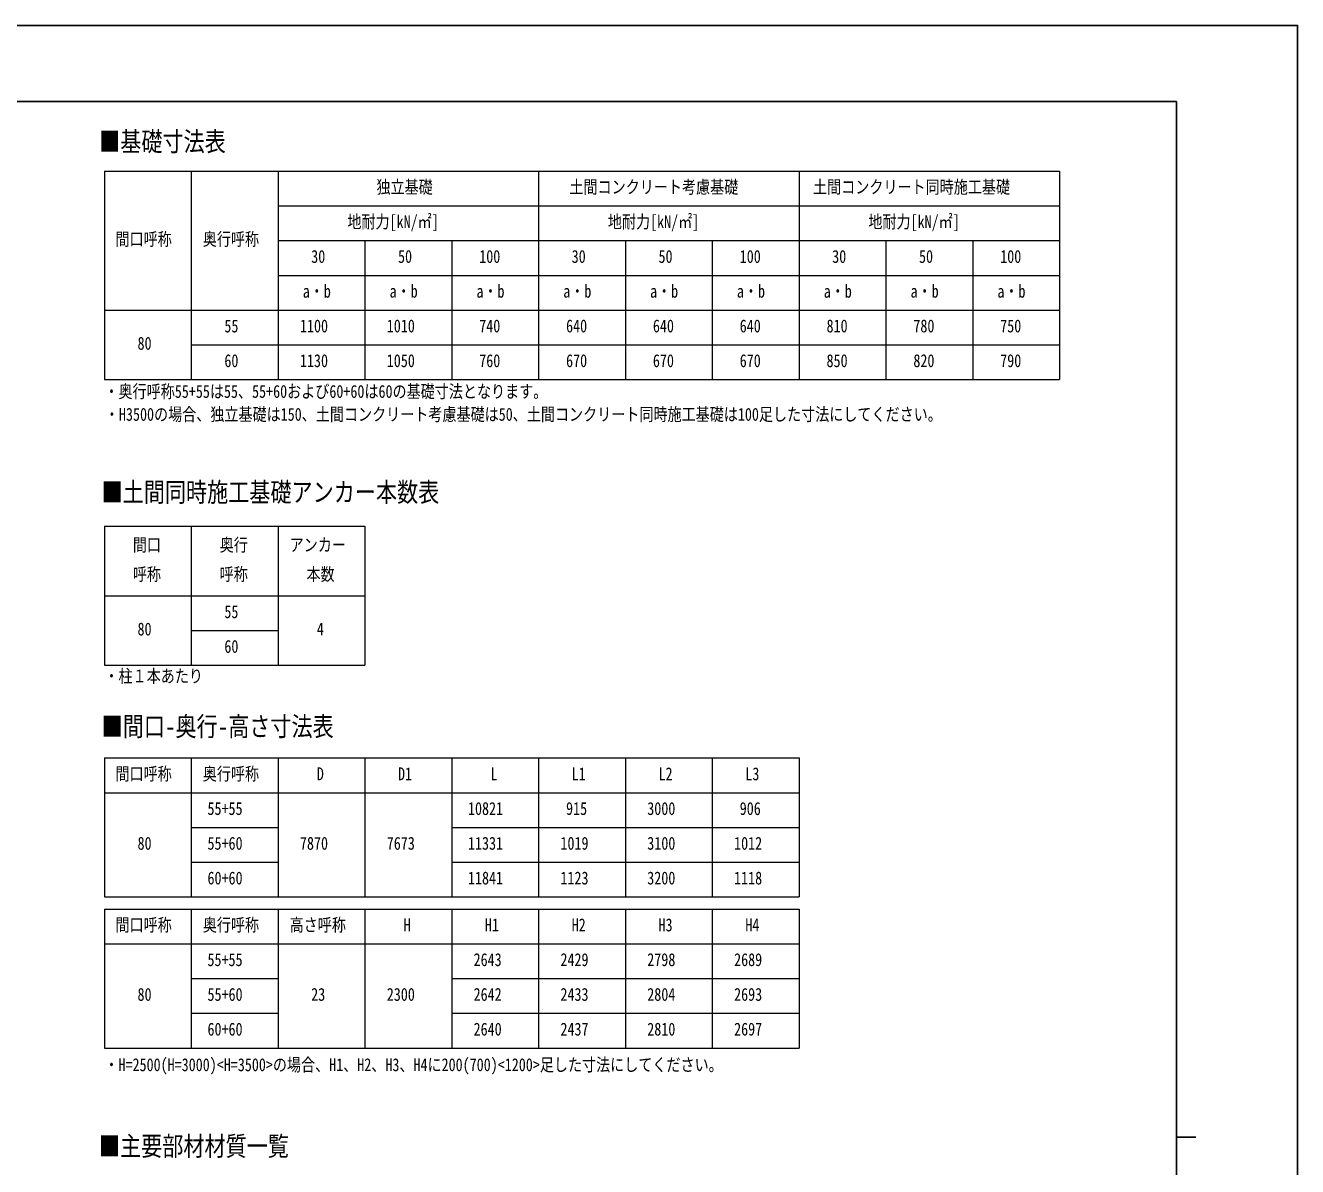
# Model space of a CAD drawing. Units: millimetres, scale not verified. Extents: x -18922 to 18922, y -13365 to 13365.
# Drawn here: x 4272 to 18922, y 226 to 13365 of the extents above; entities that cross this region are included whole.
import ezdxf
from ezdxf.enums import TextEntityAlignment as Align

# ---------------------------------------------------------------- set-up
doc = ezdxf.new("R2010")
doc.units = ezdxf.units.MM
doc.header["$LTSCALE"] = 50
doc.layers.add('0-1_TABLE1', color=7, linetype='Continuous', lineweight=18)
doc.layers.add('0-2_USER1', color=3, linetype='Continuous')
doc.layers.add('0-8_YKK_ZWAK', color=7, linetype='Continuous')
doc.styles.add('ＭＳ ゴシック', font='')
doc.styles.get('ＭＳ ゴシック').set_extended_font_data('MS Gothic')

msp = doc.modelspace()

# ---------------------------------------------------------------- linework, layer by layer
at = {"layer": '0-1_TABLE1'}
for p, q in [((5181.59, 11687.5), (16181.59, 11687.5)), ((5181.59, 11687.5), (5181.59, 9287.5)), ((6181.59, 11687.5), (6181.59, 9287.5)), ((7181.59, 11687.5), (7181.59, 9287.5)), ((10181.59, 11687.5), (10181.59, 9287.5)), ((13181.59, 11687.5), (13181.59, 9287.5)), ((7181.59, 11287.5), (16181.59, 11287.5)), ((7181.59, 10887.5), (16181.59, 10887.5)), ((8181.59, 10887.5), (8181.59, 9287.5)), ((9181.59, 10887.5), (9181.59, 9287.5)), ((11181.59, 10887.5), (11181.59, 9287.5)), ((12181.59, 10887.5), (12181.59, 9287.5)), ((14181.59, 10887.5), (14181.59, 9287.5)), ((15181.59, 10887.5), (15181.59, 9287.5)), ((7181.59, 10487.5), (16181.59, 10487.5)), ((5181.59, 10087.5), (16181.59, 10087.5)), ((6181.59, 9687.5), (16181.59, 9687.5)), ((5181.59, 7597.5), (8181.59, 7597.5)), ((5181.59, 7597.5), (5181.59, 5997.5)), ((6181.59, 7597.5), (6181.59, 5997.5)), ((7181.59, 7597.5), (7181.59, 5997.5)), ((8181.59, 7597.5), (8181.59, 5997.5)), ((5181.59, 6797.5), (8181.59, 6797.5)), ((6181.59, 6397.5), (7181.59, 6397.5)), ((5181.59, 5997.5), (8181.59, 5997.5)), ((5181.59, 4930.5), (13181.59, 4930.5)), ((5181.59, 4930.5), (5181.59, 3330.5)), ((6181.59, 4930.5), (6181.59, 3330.5)), ((7181.59, 4930.5), (7181.59, 3330.5)), ((8181.59, 4930.5), (8181.59, 3330.5)), ((9181.59, 4930.5), (9181.59, 3330.5)), ((10181.59, 4930.5), (10181.59, 3330.5)), ((11181.59, 4930.5), (11181.59, 3330.5)), ((12181.59, 4930.5), (12181.59, 3330.5)), ((13181.59, 4930.5), (13181.59, 3330.5)), ((5181.59, 4530.5), (13181.59, 4530.5)), ((6181.59, 4130.5), (7181.59, 4130.5)), ((9181.59, 4130.5), (13181.59, 4130.5)), ((6181.59, 3730.5), (7181.59, 3730.5)), ((9181.59, 3730.5), (13181.59, 3730.5)), ((5181.59, 3330.5), (13181.59, 3330.5)), ((5181.59, 3190.5), (13181.59, 3190.5)), ((5181.59, 3190.5), (5181.59, 1590.5)), ((6181.59, 3190.5), (6181.59, 1590.5)), ((7181.59, 3190.5), (7181.59, 1590.5)), ((8181.59, 3190.5), (8181.59, 1590.5)), ((9181.59, 3190.5), (9181.59, 1590.5)), ((10181.59, 3190.5), (10181.59, 1590.5)), ((11181.59, 3190.5), (11181.59, 1590.5)), ((12181.59, 3190.5), (12181.59, 1590.5)), ((13181.59, 3190.5), (13181.59, 1590.5)), ((5181.59, 2790.5), (13181.59, 2790.5)), ((6181.59, 2390.5), (7181.59, 2390.5)), ((9181.59, 2390.5), (13181.59, 2390.5)), ((6181.59, 1990.5), (7181.59, 1990.5)), ((9181.59, 1990.5), (13181.59, 1990.5)), ((5181.59, 1590.5), (13181.59, 1590.5))]:
    msp.add_line(p, q, dxfattribs=at)
for points in [[(16181.59, 11687.5), (16181.59, 10887.5), (16181.59, 9287.5)], [(5181.59, 9287.5), (6181.59, 9287.5), (16181.59, 9287.5)]]:
    msp.add_lwpolyline(points, dxfattribs=at)
at = {"layer": '0-8_YKK_ZWAK'}
for p, q in [((17527.59, 12487.5), (-17572.41, 12487.5)), ((17527.59, 12487.5), (17527.59, -11362.5)), ((17527.59, 562.5), (17752.59, 562.5))]:
    msp.add_line(p, q, dxfattribs=at)
msp.add_lwpolyline([(-18922.5, -13365), (18922.5, -13365), (18922.5, 13365), (-18922.5, 13365)], close=True, dxfattribs=at)

# ---------------------------------------------------------------- texts
at = {"layer": '0-1_TABLE1', "style": 'ＭＳ ゴシック', "width": 0.8}
for s, p in [('独立基礎', (8314.39, 11386.25)), ('土間コンクリート考慮基礎', (10536.79, 11386.25)), ('土間コンクリート同時施工基礎', (13342.39, 11386.25)), ('地耐力[kN/㎡]', (7979.59, 10986.25)), ('地耐力[kN/㎡]', (10979.59, 10986.25)), ('地耐力[kN/㎡]', (13979.59, 10986.25)), ('間口呼称', (5308.99, 10786.25)), ('奥行呼称', (6314.39, 10786.25)), ('30', (7562.79, 10586.25)), ('50', (8562.79, 10586.25)), ('100', (9497.99, 10586.25)), ('30', (10562.79, 10586.25)), ('50', (11562.79, 10586.25)), ('100', (12497.99, 10586.25)), ('30', (13562.79, 10586.25)), ('50', (14562.79, 10586.25)), ('100', (15497.99, 10586.25)), ('a・b', (7465.59, 10186.25)), ('a・b', (8465.59, 10186.25)), ('a・b', (9465.59, 10186.25)), ('a・b', (10465.59, 10186.25)), ('a・b', (11465.59, 10186.25)), ('a・b', (12465.59, 10186.25)), ('a・b', (13465.59, 10186.25)), ('a・b', (14465.59, 10186.25)), ('a・b', (15465.59, 10186.25)), ('55', (6562.79, 9786.25)), ('1100', (7433.19, 9786.25)), ('1010', (8433.19, 9786.25)), ('740', (9497.99, 9786.25)), ('640', (10497.99, 9786.25)), ('640', (11497.99, 9786.25)), ('640', (12497.99, 9786.25)), ('810', (13497.99, 9786.25)), ('780', (14497.99, 9786.25)), ('750', (15497.99, 9786.25)), ('80', (5562.79, 9586.25)), ('60', (6562.79, 9386.25)), ('1130', (7433.19, 9386.25)), ('1050', (8433.19, 9386.25)), ('760', (9497.99, 9386.25)), ('670', (10497.99, 9386.25)), ('670', (11497.99, 9386.25)), ('670', (12497.99, 9386.25)), ('850', (13497.99, 9386.25)), ('820', (14497.99, 9386.25)), ('790', (15497.99, 9386.25)), ('奥行', (6508.79, 7265)), ('間口', (5508.79, 7265)), ('アンカー', (7314.39, 7265)), ('呼称', (5508.79, 6927.5)), ('呼称', (6508.79, 6927.5)), ('本数', (7508.79, 6927.5)), ('55', (6562.79, 6496.25)), ('80', (5562.79, 6296.25)), ('4', (7627.59, 6296.25)), ('60', (6562.79, 6096.25)), ('間口呼称', (5308.99, 4629.25)), ('奥行呼称', (6314.39, 4629.25)), ('D', (7627.59, 4629.25)), ('D1', (8562.79, 4629.25)), ('L', (9627.59, 4629.25)), ('L1', (10562.79, 4629.25)), ('L2', (11562.79, 4629.25)), ('L3', (12562.79, 4629.25)), ('55+55', (6368.39, 4229.25)), ('10821', (9368.39, 4229.25)), ('915', (10497.99, 4229.25)), ('3000', (11433.19, 4229.25)), ('906', (12497.99, 4229.25)), ('80', (5562.79, 3829.25)), ('55+60', (6368.39, 3829.25)), ('7870', (7433.19, 3829.25)), ('7673', (8433.19, 3829.25)), ('11331', (9368.39, 3829.25)), ('1019', (10433.19, 3829.25)), ('3100', (11433.19, 3829.25)), ('1012', (12433.19, 3829.25)), ('60+60', (6368.39, 3429.25)), ('11841', (9368.39, 3429.25)), ('1123', (10433.19, 3429.25)), ('3200', (11433.19, 3429.25)), ('1118', (12433.19, 3429.25)), ('間口呼称', (5308.99, 2889.25)), ('奥行呼称', (6314.39, 2889.25)), ('高さ呼称', (7314.39, 2889.25)), ('H', (8627.59, 2889.25)), ('H1', (9562.79, 2889.25)), ('H2', (10562.79, 2889.25)), ('H3', (11562.79, 2889.25)), ('H4', (12562.79, 2889.25)), ('55+55', (6368.39, 2489.25)), ('2643', (9433.19, 2489.25)), ('2429', (10433.19, 2489.25)), ('2798', (11433.19, 2489.25)), ('2689', (12433.19, 2489.25)), ('80', (5562.79, 2089.25)), ('55+60', (6368.39, 2089.25)), ('23', (7562.79, 2089.25)), ('2300', (8433.19, 2089.25)), ('2642', (9433.19, 2089.25)), ('2433', (10433.19, 2089.25)), ('2804', (11433.19, 2089.25)), ('2693', (12433.19, 2089.25)), ('60+60', (6368.39, 1689.25)), ('2640', (9433.19, 1689.25)), ('2437', (10433.19, 1689.25)), ('2810', (11433.19, 1689.25)), ('2697', (12433.19, 1689.25))]:
    msp.add_text(s, height=148.5, dxfattribs=at).set_placement(p, align=Align.BOTTOM_LEFT)
at = {"layer": '0-2_USER1', "style": 'ＭＳ ゴシック', "width": 0.8}
for s, height, p in [('■基礎寸法表', 222.7, (5120.72, 11850.28)), ('・奥行呼称55+55は55、55+60および60+60は60の基礎寸法となります。', 148.5, (5181.59, 9032.31)), ('・H3500の場合、独立基礎は150、土間コンクリート考慮基礎は50、土間コンクリート同時施工基礎は100足した寸法にしてください。', 148.5, (5186.76, 8768.59)), ('■土間同時施工基礎アンカー本数表', 222.7, (5149.19, 7813.47)), ('・柱１本あたり', 148.5, (5181.59, 5755.23)), ('■間口-奥行-高さ寸法表', 222.7, (5149.19, 5115.42)), ('・H=2500(H=3000)<H=3500>の場合、H1、H2、H3、H4に200(700)<1200>足した寸法にしてください。', 148.5, (5181.59, 1279.44)), ('■主要部材材質一覧', 222.7, (5118.41, 282.53))]:
    msp.add_text(s, height=height, dxfattribs=at).set_placement(p, align=Align.BOTTOM_LEFT)

doc.saveas('drawing.dxf')
